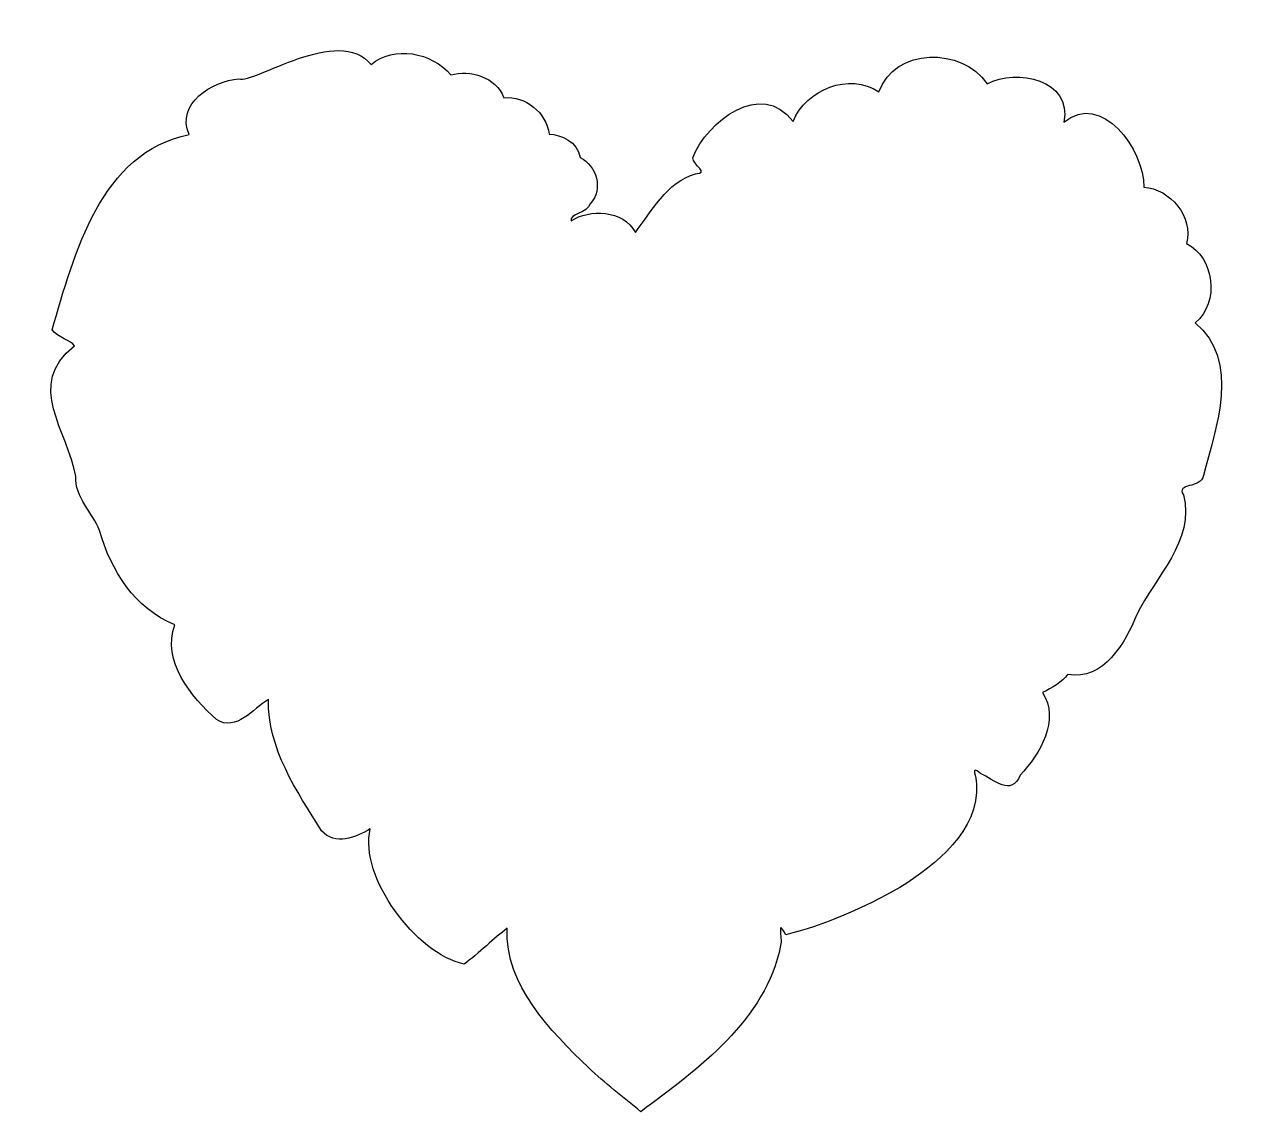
# Model space of a CAD drawing. Header units: centimetres. Extents: x -4.72 to 3.17, y 0.87 to 7.93.
import ezdxf

# ---------------------------------------------------------------- set-up
doc = ezdxf.new("R2010")
doc.units = ezdxf.units.CM
doc.header["$MEASUREMENT"] = 0
doc.layers.add('Layer 1', color=7, linetype='Continuous')

msp = doc.modelspace()

# ---------------------------------------------------------------- linework, layer by layer
at = {"layer": 'Layer 1', "color": 6}
msp.add_open_spline([(-2.46835, 7.66955), (-2.67747, 7.93077), (-3.2276, 7.54203), (-3.32659, 7.57777), (-3.32659, 7.57777), (-3.49791, 7.56118), (-3.73885, 7.41688), (-3.64822, 7.21479), (-3.64822, 7.21479), (-4.22142, 7.10133), (-4.39659, 6.44082), (-4.53705, 5.94892), (-4.53705, 5.94892), (-4.50288, 5.89895), (-4.4118, 5.87684), (-4.39236, 5.84474), (-4.39236, 5.84474), (-4.71804, 5.59346), (-4.43042, 5.28582), (-4.38492, 4.99807), (-4.38492, 4.99807), (-4.39065, 4.86033), (-4.27311, 4.75933), (-4.2303, 4.64667), (-4.2303, 4.64667), (-4.15569, 4.38307), (-4.00047, 4.14064), (-3.74165, 4.03399), (-3.74165, 4.03399), (-3.82819, 3.79763), (-3.63525, 3.56646), (-3.47128, 3.41883), (-3.47128, 3.41883), (-3.34121, 3.33872), (-3.23438, 3.49014), (-3.13394, 3.54947), (-3.13394, 3.54947), (-3.13964, 3.23153), (-2.95168, 2.95515), (-2.78915, 2.69784), (-2.78915, 2.69784), (-2.70227, 2.59969), (-2.56646, 2.65373), (-2.4733, 2.70942), (-2.4733, 2.70942), (-2.54761, 2.40002), (-2.17897, 1.89846), (-1.86389, 1.83209), (-1.86389, 1.83209), (-1.77198, 1.9009), (-1.66414, 2.00547), (-1.58612, 2.0645), (-1.58612, 2.0645), (-1.59803, 1.6906), (-1.30589, 1.40159), (-1.05803, 1.16037), (-1.05803, 1.16037), (-0.95011, 1.0604), (-0.8336, 0.96828), (-0.71878, 0.87471), (-0.71878, 0.87471), (-0.34302, 1.15431), (0.09243, 1.4674), (0.18907, 1.95371), (0.18907, 1.95371), (0.20196, 2.00238), (0.16007, 2.13893), (0.22243, 2.02299), (0.22243, 2.02299), (0.46596, 2.08172), (0.73348, 2.19974), (0.96297, 2.32909), (0.96297, 2.32909), (1.19456, 2.47861), (1.4779, 2.69424), (1.45906, 3.00212), (1.45906, 3.00212), (1.46212, 3.04302), (1.41493, 3.13136), (1.48469, 3.06992), (1.48469, 3.06992), (1.57493, 3.02804), (1.68708, 2.91698), (1.74266, 3.05834), (1.74266, 3.05834), (1.87266, 3.19594), (2.00303, 3.41687), (1.88735, 3.59577), (1.88735, 3.59577), (1.94972, 3.6199), (2.01491, 3.66544), (2.05106, 3.71153), (2.05106, 3.71153), (2.28426, 3.67094), (2.42721, 3.91766), (2.4992, 4.10096), (2.4992, 4.10096), (2.61745, 4.34638), (2.87923, 4.57773), (2.80182, 4.87817), (2.80182, 4.87817), (2.74929, 4.95491), (2.91942, 4.91725), (2.93163, 5.00219), (2.93163, 5.00219), (3.01407, 5.31239), (3.1736, 5.74889), (2.87789, 5.99355), (2.87789, 5.99355), (3.04092, 6.127), (3.00095, 6.4189), (2.82249, 6.50783), (2.82249, 6.50783), (2.86848, 6.68219), (2.7182, 6.86095), (2.5455, 6.87494), (2.5455, 6.87494), (2.55053, 7.11331), (2.27005, 7.50169), (2.02626, 7.29497), (2.02626, 7.29497), (2.08109, 7.57289), (1.7211, 7.64734), (1.52851, 7.5455), (1.52851, 7.5455), (1.36663, 7.78387), (0.92807, 7.78293), (0.82654, 7.49176), (0.82654, 7.49176), (0.63357, 7.62259), (0.35536, 7.50731), (0.26926, 7.30076), (0.26926, 7.30076), (0.06355, 7.57343), (-0.28725, 7.3044), (-0.38155, 7.0637), (-0.38155, 7.0637), (-0.37688, 7.01716), (-0.27128, 6.96331), (-0.36326, 6.96094), (-0.36326, 6.96094), (-0.5477, 6.90948), (-0.65759, 6.70694), (-0.75269, 6.5806), (-0.75269, 6.5806), (-0.83373, 6.72905), (-1.05263, 6.73271), (-1.17024, 6.65584), (-1.17024, 6.65584), (-1.18203, 6.69835), (-1.06634, 6.70715), (-1.04622, 6.76581), (-1.04622, 6.76581), (-0.95748, 6.86342), (-1.00739, 7.01312), (-1.11237, 7.0676), (-1.11237, 7.0676), (-1.12699, 7.16937), (-1.23711, 7.2154), (-1.31329, 7.21808), (-1.31329, 7.21808), (-1.32989, 7.35789), (-1.46679, 7.46866), (-1.60764, 7.45455), (-1.60764, 7.45455), (-1.65584, 7.58942), (-1.82848, 7.63763), (-1.9516, 7.60255), (-1.9516, 7.60255), (-2.07142, 7.74856), (-2.32218, 7.79617), (-2.46836, 7.66952), (-2.46836, 7.66952), (-2.46836, 7.66952), (-2.46835, 7.66955), (-2.46835, 7.66955)], degree=3, knots=[0, 0, 0, 0, 0.0222222, 0.0222222, 0.0222222, 0.0222222, 0.0444444, 0.0444444, 0.0444444, 0.0444444, 0.0666667, 0.0666667, 0.0666667, 0.0666667, 0.0888889, 0.0888889, 0.0888889, 0.0888889, 0.1111111, 0.1111111, 0.1111111, 0.1111111, 0.1333333, 0.1333333, 0.1333333, 0.1333333, 0.1555556, 0.1555556, 0.1555556, 0.1555556, 0.1777778, 0.1777778, 0.1777778, 0.1777778, 0.2, 0.2, 0.2, 0.2, 0.2222222, 0.2222222, 0.2222222, 0.2222222, 0.2444444, 0.2444444, 0.2444444, 0.2444444, 0.2666667, 0.2666667, 0.2666667, 0.2666667, 0.2888889, 0.2888889, 0.2888889, 0.2888889, 0.3111111, 0.3111111, 0.3111111, 0.3111111, 0.3333333, 0.3333333, 0.3333333, 0.3333333, 0.3555556, 0.3555556, 0.3555556, 0.3555556, 0.3777778, 0.3777778, 0.3777778, 0.3777778, 0.4, 0.4, 0.4, 0.4, 0.4222222, 0.4222222, 0.4222222, 0.4222222, 0.4444444, 0.4444444, 0.4444444, 0.4444444, 0.4666667, 0.4666667, 0.4666667, 0.4666667, 0.4888889, 0.4888889, 0.4888889, 0.4888889, 0.5111111, 0.5111111, 0.5111111, 0.5111111, 0.5333333, 0.5333333, 0.5333333, 0.5333333, 0.5555556, 0.5555556, 0.5555556, 0.5555556, 0.5777778, 0.5777778, 0.5777778, 0.5777778, 0.6, 0.6, 0.6, 0.6, 0.6222222, 0.6222222, 0.6222222, 0.6222222, 0.6444444, 0.6444444, 0.6444444, 0.6444444, 0.6666667, 0.6666667, 0.6666667, 0.6666667, 0.6888889, 0.6888889, 0.6888889, 0.6888889, 0.7111111, 0.7111111, 0.7111111, 0.7111111, 0.7333333, 0.7333333, 0.7333333, 0.7333333, 0.7555556, 0.7555556, 0.7555556, 0.7555556, 0.7777778, 0.7777778, 0.7777778, 0.7777778, 0.8, 0.8, 0.8, 0.8, 0.8222222, 0.8222222, 0.8222222, 0.8222222, 0.8444444, 0.8444444, 0.8444444, 0.8444444, 0.8666667, 0.8666667, 0.8666667, 0.8666667, 0.8888889, 0.8888889, 0.8888889, 0.8888889, 0.9111111, 0.9111111, 0.9111111, 0.9111111, 0.9333333, 0.9333333, 0.9333333, 0.9333333, 0.9555556, 0.9555556, 0.9555556, 0.9555556, 1, 1, 1, 1], dxfattribs=at)

doc.saveas('drawing.dxf')
